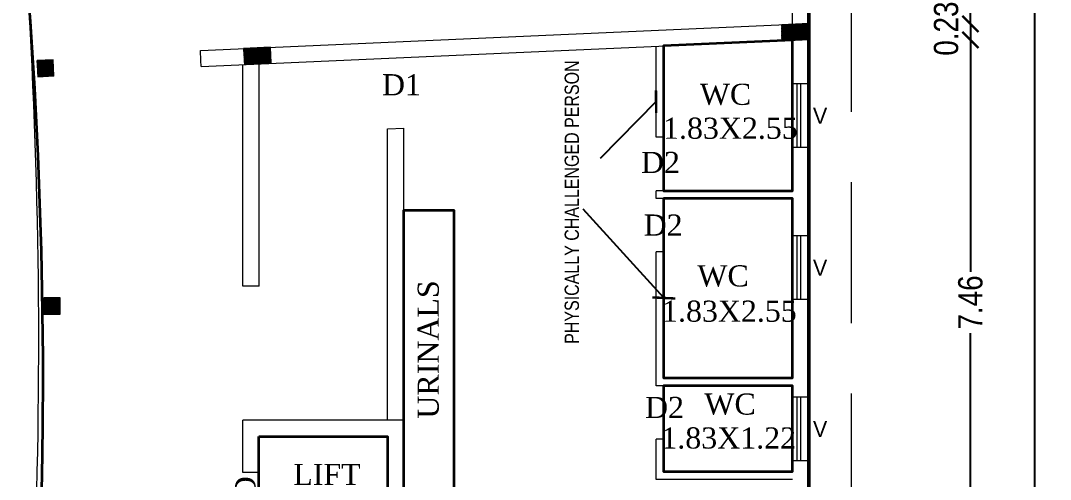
# Model space of a CAD drawing. Header units: metres. Extents: x 43 to 977, y 102 to 459.
# Drawn here: x 716.98 to 731.6, y 167.73 to 174.24 of the extents above; entities that cross this region are included whole.
import ezdxf

# ---------------------------------------------------------------- set-up
doc = ezdxf.new("R2010")
doc.units = ezdxf.units.M
doc.header["$MEASUREMENT"] = 0
doc.header["$PDMODE"] = 3
doc.linetypes.add('HIDDEN', pattern=[0.375, 0.25, -0.125])
doc.layers.get('0').update_dxf_attribs({"lineweight": 0})
doc.layers.get('Defpoints').update_dxf_attribs({"lineweight": 0})
for name, color, linetype, lineweight in [('BLK_1_FLR_2_BLT_UP_AREA_DEDUCT_EXISTING', 4, 'Continuous', 35), ('BLK_1_FLR_2_EXIT_WIDTH_STAIR _7', 4, 'Continuous', 35), ('BLK_1_FLR_2_SP_WC', 7, 'Continuous', 35), ('BLK_1_FLR_2_URINAL', 4, 'Continuous', 35), ('BLK_1_FLR_2_WATER_CLOSET', 4, 'Continuous', 35), ('Column', 1, 'Continuous', 0), ('DOOR', 1, 'Continuous', 0), ('ELEV', 2, 'Continuous', 0), ('fence', 15, 'Continuous', 0), ('hatch', 7, 'Continuous', 0), ('RTEXT', 4, 'Continuous', 0), ('Staircase', 140, 'Continuous', 0), ('TEXT', 130, 'Continuous', 0), ('WALL', 7, 'Continuous', 0)]:
    doc.layers.add(name, color=color, linetype=linetype, lineweight=lineweight)
doc.layers.add('BLK_1_FLR_2_BLT_UP_AREA_EXISTING', color=10, linetype='Continuous')
doc.styles.add('ARIAL NARROW', font='')
doc.styles.add('RTEXT', font='arial.ttf', dxfattribs={"width": 0.8, "height": 8})
doc.styles.add('style2', font='romantic.ttf')
doc.styles.add('visa', font='swissc.ttf')
doc.styles.get('ARIAL NARROW').set_extended_font_data('Lydian BT')
doc.dimstyles.new('o3', dxfattribs={"dimscale": 0.23, "dimtxt": 0.9, "dimasz": 1, "dimexe": 5, "dimexo": 9, "dimgap": 0.23, "dimtad": 0, "dimzin": 3, "dimdsep": 46, "dimtxsty": 'visa', "dimblk": 'ARCHTICK', "dimcen": 0.09, "dimse1": 1, "dimse2": 1, "dimclrd": 7, "dimclre": 256, "dimclrt": 7, "dimadec": 0, "dimazin": 0, "dimtfac": 0.23, "dimtofl": 0, "dimtmove": 2, "dimatfit": 1, "dimldrblk": 'ARCHTICK', "dimfxl": 0, "dimtolj": 1, "dimtzin": 0, "dimarcsym": 0})

# ---------------------------------------------------------------- blocks, each defined once
blk = doc.blocks.new('_ArchTick')
at = {"color": 0, "const_width": 0.15}
blk.add_lwpolyline([(-0.5, -0.5), (0.5, 0.5)], dxfattribs=at)
blk = doc.blocks.new('*D389')
at = {"layer": 'Defpoints', "color": 0, "lineweight": 30}
for p in [(727.942, 181.651), (727.943, 174.198), (730.469, 174.198)]:
    blk.add_point(p, dxfattribs=at)
at = {"layer": 'WALL', "color": 7, "lineweight": -2}
for p, q in [((730.469, 181.651), (730.469, 178.355)), ((730.469, 174.198), (730.469, 177.494))]:
    blk.add_line(p, q, dxfattribs=at)
at = {"layer": 'WALL', "color": 7, "lineweight": -2, "xscale": 0.23, "yscale": 0.23, "zscale": 0.23}
for p, rotation in [((730.469, 181.651), 90), ((730.469, 174.198), 270)]:
    blk.add_blockref('_ArchTick', p, dxfattribs=dict(at, rotation=rotation))
at = {"layer": 'WALL', "color": 7, "insert": (730.469, 177.925), "char_height": 0.345, "attachment_point": 5, "rotation": 90, "style": 'visa'}
blk.add_mtext('\\A1;7.45', dxfattribs=at)
blk = doc.blocks.new('*D390')
at = {"layer": 'Defpoints', "color": 0, "lineweight": 30}
for p in [(727.943, 174.198), (727.943, 173.97), (730.469, 173.97)]:
    blk.add_point(p, dxfattribs=at)
at = {"layer": 'WALL', "color": 7, "lineweight": -2}
blk.add_line((730.469, 174.198), (730.469, 173.97), dxfattribs=at)
at = {"layer": 'WALL', "color": 7, "lineweight": -2, "xscale": 0.23, "yscale": 0.23, "zscale": 0.23}
for p, rotation in [((730.469, 174.198), 90), ((730.469, 173.97), 270)]:
    blk.add_blockref('_ArchTick', p, dxfattribs=dict(at, rotation=rotation))
at = {"layer": 'WALL', "color": 7, "insert": (730.124, 174.131), "char_height": 0.345, "attachment_point": 5, "rotation": 90, "style": 'visa'}
blk.add_mtext('\\A1;0.23', dxfattribs=at)
blk = doc.blocks.new('*D391')
at = {"layer": 'Defpoints', "color": 0, "lineweight": 30}
for p in [(727.943, 173.97), (727.943, 166.514), (730.469, 166.514)]:
    blk.add_point(p, dxfattribs=at)
at = {"layer": 'WALL', "color": 7, "lineweight": -2}
for p, q in [((730.469, 173.97), (730.469, 170.676)), ((730.469, 166.514), (730.469, 169.808))]:
    blk.add_line(p, q, dxfattribs=at)
at = {"layer": 'WALL', "color": 7, "lineweight": -2, "xscale": 0.23, "yscale": 0.23, "zscale": 0.23}
for p, rotation in [((730.469, 173.97), 90), ((730.469, 166.514), 270)]:
    blk.add_blockref('_ArchTick', p, dxfattribs=dict(at, rotation=rotation))
at = {"layer": 'WALL', "color": 7, "insert": (730.469, 170.242), "char_height": 0.345, "attachment_point": 5, "rotation": 90, "style": 'visa'}
blk.add_mtext('\\A1;7.46', dxfattribs=at)
blk = doc.blocks.new('*D326')
at = {"layer": 'Defpoints', "color": 0, "lineweight": 30}
for p in [(727.945, 181.882), (727.769, 143.564), (731.378, 143.564)]:
    blk.add_point(p, dxfattribs=at)
at = {"layer": 'WALL', "color": 7, "lineweight": -2}
for p, q in [((731.378, 181.882), (731.378, 163.27)), ((731.378, 143.564), (731.378, 162.176))]:
    blk.add_line(p, q, dxfattribs=at)
at = {"layer": 'WALL', "color": 7, "lineweight": -2, "xscale": 0.23, "yscale": 0.23, "zscale": 0.23}
for p, rotation in [((731.378, 181.882), 90), ((731.378, 143.564), 270)]:
    blk.add_blockref('_ArchTick', p, dxfattribs=dict(at, rotation=rotation))
at = {"layer": 'WALL', "color": 7, "insert": (731.378, 162.723), "char_height": 0.345, "attachment_point": 5, "rotation": 90, "style": 'visa'}
blk.add_mtext('\\A1;38.32', dxfattribs=at)

msp = doc.modelspace()

# ---------------------------------------------------------------- hatches: boundary and pattern name
at = {"layer": 'hatch'}
h = msp.add_hatch(dxfattribs=at)
h.set_pattern_fill('ANSI31', color=256, scale=0.025396, angle=76.153846, style=0)
h.set_pattern_definition([(121.153846154, (-15550.261208, 7236.653692), (-0.002716696904, -0.0016423005312), [])])
h.paths.add_polyline_path([(728.17159, 174.20461), (727.79107, 174.1862), (727.79107, 173.95791), (728.17159, 173.97578)])
h = msp.add_hatch(dxfattribs=at)
h.set_pattern_fill('ANSI31', color=256, scale=0.025396, angle=87.312312, style=0)
h.set_pattern_definition([(47.68768849, (2639.115168, -5181.383392), (0.0023475164164, -0.0021369978422), [])])
h.paths.add_polyline_path([(720.14603, 173.84958), (720.15674, 173.62127), (720.53727, 173.63913), (720.52655, 173.86744)])
h = msp.add_hatch(dxfattribs=at)
h.set_pattern_fill('ANSI31', color=256, scale=0.025396, angle=87.403427, style=0)
h.set_pattern_definition([(47.59657256, (2627.6617398, -5184.6017735), (0.0023441150396, -0.0021407283303), [])])
h.paths.add_polyline_path([(717.44999, 173.45813), (717.43963, 173.68646), (717.2113, 173.67611), (717.22166, 173.44778)])
h = msp.add_hatch(dxfattribs=at)
h.set_pattern_fill('ANSI31', color=256, scale=0.025396, angle=90, style=0)
h.set_pattern_definition([(45, (2383.0508202, -5269.0196077), (0.0022447263868, -0.0022447263868), [])])
h.paths.add_polyline_path([(717.53774, 170.07784), (717.53774, 170.30641), (717.30917, 170.30641), (717.30917, 170.07784)])

# ---------------------------------------------------------------- linework, layer by layer
at = {"layer": 'BLK_1_FLR_2_BLT_UP_AREA_DEDUCT_EXISTING', "color": 26, "lineweight": 35}
msp.add_lwpolyline([(717.2803, 167.56392), (717.28976, 168.08093), (717.29486, 168.51699), (717.29757, 169.14247), (717.29683, 169.47017), (717.29136, 170.08906), (717.2862, 170.42329), (717.27427, 170.9758), (717.26298, 171.37619), (717.24407, 171.92025), (717.22717, 172.3287), (717.20011, 172.89108), (717.17878, 173.28065), (717.14299, 173.86248), (717.11781, 174.23188), (717.07703, 174.77885)], dxfattribs=at)
msp.add_lwpolyline([(720.35987, 168.3402), (722.18839, 168.3402), (722.18839, 166.50973), (720.35987, 166.50973)], close=True, dxfattribs=at)
msp.add_lwpolyline([(720.35987, 168.3402), (722.18839, 168.3402), (722.18839, 166.50973), (720.35987, 166.50973)], close=True, dxfattribs=at)
at = {"layer": 'BLK_1_FLR_2_BLT_UP_AREA_EXISTING', "color": 26, "lineweight": 50}
msp.add_lwpolyline([(724.81586, 195.69991), (725.13503, 194.73605), (725.44216, 193.7683), (725.73722, 192.7968), (726.02014, 191.82169), (726.2909, 190.84314), (726.54944, 189.86128), (726.79573, 188.87629), (727.02972, 187.8883), (727.25139, 186.89747), (727.4607, 185.90396), (727.8421, 183.90949), (728.01413, 182.90885), (728.07929, 182.50905), (728.17369, 181.90615), (728.17531, 143.55723), (657.30425, 143.55723)], dxfattribs=at)
at = {"layer": 'BLK_1_FLR_2_EXIT_WIDTH_STAIR _7', "color": 30, "lineweight": 35, "ltscale": 20}
msp.add_lwpolyline([(720.35987, 168.3402), (722.18839, 168.3402), (722.18839, 166.50973), (720.35987, 166.50973)], close=True, dxfattribs=at)
at = {"layer": 'BLK_1_FLR_2_SP_WC', "color": 213, "lineweight": 35}
for points in [[(727.94303, 172.44263), (727.93886, 172.44263), (727.93886, 173.35214), (727.94303, 173.96492), (726.10886, 173.88412), (726.10886, 171.82973), (727.94303, 171.82973)], [(726.10886, 171.71973), (726.10886, 169.16973), (727.94303, 169.16973), (727.94303, 170.2851), (727.93886, 170.2851), (727.93886, 171.19461), (727.93965, 171.71973)]]:
    msp.add_lwpolyline(points, close=True, dxfattribs=at)
at = {"layer": 'BLK_1_FLR_2_URINAL', "color": 235, "lineweight": 35, "ltscale": 20}
msp.add_lwpolyline([(722.41696, 166.50973), (723.1374, 166.50973), (723.1374, 171.54775), (722.41696, 171.54775)], close=True, dxfattribs=at)
at = {"layer": 'BLK_1_FLR_2_WATER_CLOSET', "color": 1, "lineweight": 35, "ltscale": 20}
msp.add_lwpolyline([(727.93886, 168.90448), (727.93899, 169.05973), (726.10886, 169.05973), (726.10886, 167.83973), (727.94303, 167.83973), (727.94303, 167.99498), (727.93886, 167.99498)], close=True, dxfattribs=at)
at = {"layer": 'Column'}
for points in [[(728.17159, 173.97578), (728.17159, 174.20461), (727.79107, 174.18674), (727.79107, 173.95791)], [(720.53727, 173.63913), (720.52655, 173.86744), (720.14603, 173.84958), (720.15674, 173.62127)], [(717.44999, 173.45813), (717.43963, 173.68646), (717.2113, 173.67611), (717.22166, 173.44778)], [(717.53774, 170.07784), (717.53774, 170.30641), (717.30917, 170.30641), (717.30917, 170.07784)]]:
    msp.add_lwpolyline(points, close=True, dxfattribs=at)
at = {"layer": 'DOOR', "color": 2, "ltscale": 20}
for p, q in [((727.94302, 173.35214), (728.17159, 173.35214)), ((728.17159, 172.44263), (727.94302, 172.44263)), ((727.94302, 171.19461), (728.17159, 171.19461)), ((728.17159, 170.2851), (727.94302, 170.2851)), ((727.94302, 168.90448), (728.17159, 168.90448)), ((728.17159, 167.99498), (727.94302, 167.99498))]:
    msp.add_line(p, q, dxfattribs=at)
at = {"layer": 'ELEV', "linetype": 'HIDDEN', "ltscale": 10}
for p, q in [((727.94302, 172.44263), (727.94302, 173.35214)), ((728.00652, 172.44263), (728.00652, 173.35214)), ((728.05731, 172.44263), (728.05731, 173.35214)), ((728.17159, 172.44263), (728.17159, 173.35214)), ((727.94302, 170.2851), (727.94302, 171.19461)), ((728.00652, 170.2851), (728.00652, 171.19461)), ((728.05731, 170.2851), (728.05731, 171.19461)), ((728.17159, 170.2851), (728.17159, 171.19461)), ((727.94302, 167.99498), (727.94302, 168.90448)), ((728.00652, 167.99498), (728.00652, 168.90448)), ((728.05731, 167.99498), (728.05731, 168.90448)), ((728.17159, 167.99498), (728.17159, 168.90448))]:
    msp.add_line(p, q, dxfattribs=at)
at = {"layer": 'fence', "linetype": 'HIDDEN', "ltscale": 8}
msp.add_line((728.7811, 142.94979), (728.7811, 181.95393), dxfattribs=at)
at = {"layer": 'Staircase'}
msp.add_arc((635.84555, 169.66514), 81.39025, 352.5427276, 4.8946026, dxfattribs=at)
at = {"layer": 'WALL'}
for p, q in [((728.17159, 143.56393), (728.17159, 181.90762)), ((727.94302, 174.19355), (727.94302, 181.64325)), ((719.53169, 173.81986), (728.17159, 174.20461)), ((727.79109, 174.1862), (727.94289, 174.19355)), ((727.94282, 174.09044), (727.94282, 174.09259)), ((719.54273, 173.59157), (728.17159, 173.97578)), ((727.94302, 171.82973), (727.94302, 173.96505)), ((726.00302, 172.58973), (726.00302, 173.87922)), ((726.11302, 172.58973), (726.11302, 173.88412)), ((726.11302, 172.58973), (726.00302, 172.58973)), ((727.95047, 172.58973), (727.94302, 172.58973)), ((726.00302, 171.71973), (726.00302, 171.82973)), ((727.94302, 171.82973), (726.00302, 171.82973)), ((727.94302, 171.71973), (726.00302, 171.71973)), ((727.94302, 169.16973), (727.94302, 171.71973)), ((726.00302, 169.05973), (726.00302, 170.95973)), ((726.11302, 170.95973), (726.00302, 170.95973)), ((726.11302, 169.16973), (726.11302, 170.95973)), ((727.94302, 169.16973), (726.11302, 169.16973)), ((727.94302, 169.05973), (726.00302, 169.05973)), ((727.94302, 167.83973), (727.94302, 169.05973)), ((726.00302, 167.72973), (726.00302, 168.29973)), ((726.11302, 168.29973), (726.00302, 168.29973)), ((726.11302, 167.83973), (726.11302, 168.29973)), ((727.95047, 168.29973), (727.94302, 168.29973)), ((727.94302, 167.83973), (726.11302, 167.83973)), ((727.94302, 167.72973), (726.00302, 167.72973))]:
    msp.add_line(p, q, dxfattribs=at)
at = {"layer": 'WALL', "ltscale": 20}
for p, q in [((720.13546, 170.4754), (720.13546, 173.61796)), ((720.36546, 170.4754), (720.36546, 173.6282)), ((722.19112, 172.7085), (722.42112, 172.71874)), ((722.19112, 168.56876), (722.19112, 172.7085)), ((722.42112, 168.56876), (722.42112, 172.71874)), ((723.14156, 171.54775), (722.42112, 171.54775)), ((723.14156, 166.50973), (723.14156, 171.54775)), ((720.36546, 170.4754), (720.13546, 170.4754)), ((722.42112, 168.56876), (720.13546, 168.56876)), ((720.13546, 167.83318), (720.13546, 168.56876)), ((722.42112, 166.50973), (722.42112, 168.56876)), ((722.19255, 168.3402), (720.36403, 168.3402)), ((720.36403, 167.83318), (720.36403, 168.3402)), ((722.19255, 166.50973), (722.19255, 168.3402)), ((720.13546, 167.83318), (720.36403, 167.83318)), ((720.13546, 167.83318), (720.13546, 167.82083))]:
    msp.add_line(p, q, dxfattribs=at)
at = {"layer": 'WALL', "color": 7}
msp.add_lwpolyline([(699.24823, 207.87336), (699.24823, 212.91923), (702.49948, 212.91924, -0.20084578), (716.58357, 159.02397), (716.58357, 159.02397), (716.58357, 159.02397), (713.74974, 159.01271), (668.55026, 159.02557, -0.20299324), (682.47834, 212.91924), (685.53096, 212.91924), (685.53096, 207.89157), (699.24823, 207.87336), (699.24823, 212.91923), (702.49948, 212.91924)], format="xyb", dxfattribs=at)
at = {"layer": 'WALL'}
msp.add_arc((648.61433, 170.27518), 71.00589, 2.6770141, 2.8614474, dxfattribs=at)

# ---------------------------------------------------------------- texts
at = {"layer": 'RTEXT', "style": 'RTEXT', "width": 0.8}
msp.add_text('PHYSICALLY CHALLENGED PERSON', height=0.2031694, rotation=90, dxfattribs=at).set_placement((724.90807, 169.65483))
at = {"layer": 'TEXT', "color": 4, "style": 'style2'}
for s, p in [('D1', (722.11052, 173.18422)), ('WC', (726.62494, 173.04818)), ('1.83X2.55', (726.10232, 172.56661)), ('D2', (725.78848, 172.0812)), ('D2', (725.82661, 171.19161)), ('WC', (726.58947, 170.47003)), ('1.83X2.55', (726.08853, 169.96858)), ('WC', (726.689, 168.64975)), ('D2', (725.8465, 168.60179)), ('1.83X1.22', (726.07833, 168.16819)), ('LIFT', (720.85123, 167.65034))]:
    msp.add_text(s, height=0.3, dxfattribs=at).set_placement(p)
at = {"layer": 'TEXT', "style": 'ARIAL NARROW'}
for p in [(728.23137, 172.7793), (728.23137, 170.62176), (728.23137, 168.33164)]:
    msp.add_text('V', height=0.22857, dxfattribs=at).set_placement(p)
at = {"layer": 'TEXT', "color": 4, "style": 'style2'}
for s, p in [('URINALS', (722.91736, 168.59267)), ('LD', (720.3198, 167.17003))]:
    msp.add_text(s, height=0.3, rotation=90, dxfattribs=at).set_placement(p)

# ---------------------------------------------------------------- dimensions: what is measured, and where the dimension line sits
at = {"layer": 'WALL'}
for base, p1, p2, picture, middle in [((731.37765, 143.56393), (727.94492, 181.88243), (727.76921, 143.56393), '*D326', (731.37765, 162.72318)), ((730.46862, 174.19819), (727.94189, 181.65103), (727.94302, 174.19819), '*D389', (730.46862, 177.92461)), ((730.46862, 166.51437), (727.94302, 173.96956), (727.94302, 166.51437), '*D391', (730.46862, 170.24196))]:
    dim = msp.add_linear_dim(base=base, p1=p1, p2=p2, angle=90, dimstyle='o3', override={"dimtxt": 1.5, "dimpost": '\\X'}, dxfattribs=at)
    dim.commit()
    dim.dimension.update_dxf_attribs({"geometry": picture, "text_midpoint": middle})
dim = msp.add_linear_dim(base=(730.46862, 173.96956), p1=(727.94302, 174.19819), p2=(727.94302, 173.96956), angle=90, dimstyle='o3', override={"dimtxt": 1.5, "dimpost": '\\X'}, dxfattribs=at)
dim.commit()
dim.dimension.update_dxf_attribs({"geometry": '*D390', "text_midpoint": (730.12424, 174.13144), "dimtype": 160})

# ---------------------------------------------------------------- leaders
at = {"layer": 'WALL', "ltscale": 20}
for points in [[(726.00302, 173.09365), (725.20961, 172.28723)], [(726.11302, 170.30655), (724.96876, 171.5657)]]:
    msp.add_leader(points, dimstyle='o3', override={"dimgap": 0.23, "dimtad": 0, "dimfxl": 100, "dimfxlon": 1}, dxfattribs=at)

doc.saveas('drawing.dxf')
